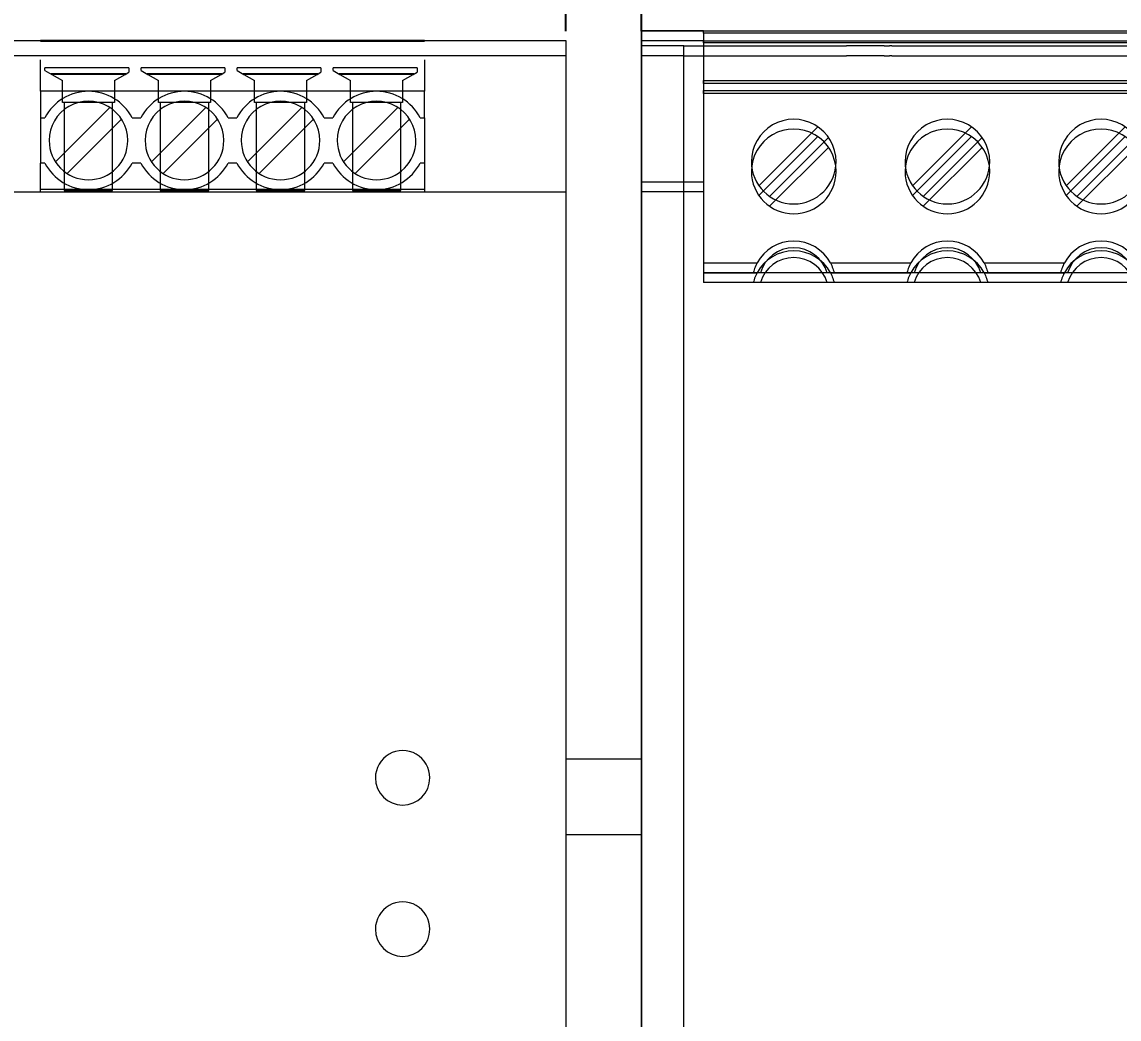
# Model space of a CAD drawing. Header units: millimetres. Extents: x 1359 to 3577, y 1333 to 3557.
# Drawn here: x 1673.6 to 1746.2, y 3211.9 to 3277.8 of the extents above; entities that cross this region are included whole.
import ezdxf

# ---------------------------------------------------------------- set-up
doc = ezdxf.new("R2010")
doc.units = ezdxf.units.MM
doc.layers.add('000-PI-Oprema', color=30, linetype='Continuous', lineweight=5)
doc.layers.add('000-SI-Oprema', color=30, linetype='Continuous', lineweight=0)
doc.layers.add('000-PI_TEXT', color=7, linetype='Continuous')
doc.layers.add('002-PI-Kabelska kanalica', color=150, linetype='Continuous')
doc.styles.get("Standard").update_dxf_attribs({"font": 'arial.ttf'})
doc.dimstyles.new('ISO-25-lb', dxfattribs={"dimtxt": 8, "dimasz": 8, "dimexe": 1.25, "dimexo": 0.625, "dimtad": 1, "dimtxsty": 'Standard', "dimcen": 5, "dimadec": 0, "dimazin": 0, "dimtfac": 1, "dimtmove": 0, "dimatfit": 3, "dimfxl": 1, "dimarcsym": 0})

# ---------------------------------------------------------------- blocks, each defined once
blk = doc.blocks.new('*D84')
at = {"layer": '000-PI_TEXT', "color": 0, "linetype": 'ByBlock', "lineweight": -2, "ltscale": 0.25, "transparency": 16777216}
for p, q in [((1709.594, 3277.181), (1709.594, 3313.364)), ((1714.594, 3277.181), (1714.594, 3313.364)), ((1701.594, 3312.114), (1693.594, 3312.114)), ((1709.594, 3312.114), (1714.594, 3312.114)), ((1722.594, 3312.114), (1737.148, 3312.114))]:
    blk.add_line(p, q, dxfattribs=at)
at = {"layer": '000-PI_TEXT', "color": 0, "linetype": 'ByBlock', "ltscale": 0.25, "transparency": 16777216}
for points in [[(1701.594, 3313.447), (1701.594, 3310.781), (1709.594, 3312.114)], [(1722.594, 3313.447), (1722.594, 3310.781), (1714.594, 3312.114)]]:
    blk.add_solid(points, dxfattribs=at)
at = {"layer": 'Defpoints', "color": 0, "linetype": 'ByBlock', "ltscale": 0.25, "transparency": 16777216}
for p in [(1714.594, 3312.114), (1709.594, 3276.556), (1714.594, 3276.556)]:
    blk.add_point(p, dxfattribs=at)
at = {"layer": '000-PI_TEXT', "color": 0, "linetype": 'ByBlock', "lineweight": 0, "ltscale": 0.25, "transparency": 16777216, "insert": (1733.871, 3316.807), "char_height": 8, "attachment_point": 5}
blk.add_mtext('5', dxfattribs=at)
blk = doc.blocks.new('QUINT_DIODE')
at = {"layer": '000-PI-Oprema', "color": 0, "linetype": 'ByBlock', "lineweight": 0}
for p, q in [((-50.599, 130.65), (-50.599, 130.65)), ((-46.499, 130.65), (-50.599, 130.65)), ((-50.599, 130.65), (-50.599, 120.65)), ((-50.599, 130.65), (-50.599, 130.65)), ((-46.499, 130.65), (-46.499, 130.65)), ((-46.499, 130.5), (-46.499, 130.65)), ((-46.499, 130.65), (-46.499, 130.65)), ((-46.499, 130.65), (-4.299, 130.65)), ((-46.499, 130), (-50.599, 130)), ((-50.599, 130), (-50.599, 120)), ((-50.599, 130), (-50.599, 130)), ((-46.499, 130.5), (-46.499, 130.5)), ((-46.499, 130.5), (-46.499, 127.36)), ((-46.499, 130.5), (-46.499, 130.5)), ((-4.299, 130.5), (-46.499, 130.5)), ((-46.499, 129.85), (-46.499, 130)), ((-46.499, 130), (-46.499, 130)), ((-46.499, 130), (-4.299, 130)), ((-45.119, 130.5), (-45.119, 130.5)), ((-45.119, 130.5), (-45.119, 130.5)), ((-35.959, 130.5), (-35.959, 130.5)), ((-35.959, 130.5), (-35.959, 130.5)), ((-34.959, 130.5), (-34.959, 130.5)), ((-34.959, 130.5), (-34.959, 130.5)), ((-26.049, 130.5), (-26.049, 130.5)), ((-26.049, 130.5), (-26.049, 130.5)), ((-24.799, 130.5), (-24.799, 130.5)), ((-24.799, 130.5), (-24.799, 130.5)), ((-50.599, 129.65), (-50.599, 129.65)), ((-47.799, 129.65), (-50.599, 129.65)), ((-50.599, 129.65), (-50.599, 129.65)), ((-47.799, 129.65), (-47.799, 129.65)), ((-47.799, 129.65), (-47.799, 129.65)), ((-47.799, 129.65), (-47.799, 129.65)), ((-47.799, 129.65), (-47.799, 129.65)), ((-47.799, 129.65), (-37.049, 129.65)), ((-47.799, 1.65), (-47.799, 129.65)), ((-46.499, 129.85), (-46.499, 129.85)), ((-46.499, 129.85), (-46.499, 126.71)), ((-46.499, 129.85), (-46.499, 129.85)), ((-4.299, 129.85), (-46.499, 129.85)), ((-45.119, 129.85), (-45.119, 129.85)), ((-40.799, 129.65), (-40.799, 129.65)), ((-38.549, 129.65), (-38.549, 129.65)), ((-37.049, 129.65), (-37.049, 129.65)), ((-37.049, 129.65), (-37.049, 129.65)), ((-34.549, 129.65), (-37.049, 129.65)), ((-37.049, 129.65), (-37.049, 129.65)), ((-35.959, 129.85), (-35.959, 129.85)), ((-34.959, 129.85), (-34.959, 129.85)), ((-34.549, 129.65), (-34.549, 129.65)), ((-34.549, 129.65), (-34.549, 129.65)), ((-34.549, 129.65), (-34.216, 129.65)), ((-34.549, 129.65), (-34.549, 129.65)), ((-34.049, 129.65), (-34.216, 129.65)), ((-34.049, 129.65), (-32.85, 129.65)), ((-32.85, 129.65), (-32.704, 129.65)), ((-32.799, 129.65), (-32.799, 129.65)), ((-32.704, 129.65), (-32.149, 129.65)), ((-32.149, 129.65), (-32.149, 129.65)), ((-32.149, 129.65), (-18.449, 129.65)), ((-26.549, 129.65), (-26.549, 129.65)), ((-26.049, 129.85), (-26.049, 129.85)), ((-24.799, 129.85), (-24.799, 129.85)), ((-24.049, 129.65), (-24.049, 129.65)), ((-47.799, 129), (-50.599, 129)), ((-50.599, 129), (-50.599, 129)), ((-47.799, 129), (-47.799, 129)), ((-47.799, 129), (-47.799, 129)), ((-47.799, 129), (-47.799, 129)), ((-47.799, 1), (-47.799, 129)), ((-47.799, 129), (-47.799, 129)), ((-47.799, 129), (-37.049, 129)), ((-40.799, 129), (-40.799, 129)), ((-38.549, 129), (-38.549, 129)), ((-37.049, 129), (-37.049, 129)), ((-37.049, 129), (-37.049, 129)), ((-34.549, 129), (-37.049, 129)), ((-37.049, 129), (-37.049, 129)), ((-34.549, 129), (-34.549, 129)), ((-34.549, 129), (-34.549, 129)), ((-34.549, 129), (-34.216, 129)), ((-34.549, 129), (-34.549, 129)), ((-34.049, 129), (-34.216, 129)), ((-34.049, 129), (-32.85, 129)), ((-32.85, 129), (-32.704, 129)), ((-32.799, 129), (-32.799, 129)), ((-32.704, 129), (-32.149, 129)), ((-32.149, 129), (-32.149, 129)), ((-32.149, 129), (-18.449, 129)), ((-26.549, 129), (-26.549, 129)), ((-24.049, 129), (-24.049, 129)), ((-46.499, 127.161), (-46.499, 127.36)), ((-46.499, 127.36), (-4.299, 127.36)), ((-4.299, 127.161), (-46.499, 127.161)), ((-46.499, 127.161), (-46.499, 120.65)), ((-46.499, 126.511), (-46.499, 126.71)), ((-46.499, 126.71), (-4.299, 126.71)), ((-4.299, 126.511), (-46.499, 126.511)), ((-46.499, 126.511), (-46.499, 120)), ((-38.945, 124.302), (-42.841, 120.405)), ((-38.945, 124.302), (-38.945, 124.302)), ((-28.785, 124.302), (-32.681, 120.405)), ((-28.785, 124.302), (-28.785, 124.302)), ((-18.625, 124.302), (-22.521, 120.405)), ((-38.945, 123.652), (-42.841, 119.755)), ((-38.238, 123.595), (-42.134, 119.698)), ((-38.945, 123.652), (-38.945, 123.652)), ((-38.238, 123.595), (-38.238, 123.595)), ((-28.785, 123.652), (-32.681, 119.755)), ((-28.078, 123.595), (-31.974, 119.698)), ((-28.785, 123.652), (-28.785, 123.652)), ((-28.078, 123.595), (-28.078, 123.595)), ((-18.625, 123.652), (-22.521, 119.755)), ((-17.918, 123.595), (-21.814, 119.698)), ((-38.238, 122.945), (-42.134, 119.048)), ((-38.238, 122.945), (-38.238, 122.945)), ((-28.078, 122.945), (-31.974, 119.048)), ((-28.078, 122.945), (-28.078, 122.945)), ((-17.918, 122.945), (-21.814, 119.048)), ((-43.339, 122), (-43.339, 122)), ((-37.739, 122), (-37.739, 122)), ((-33.179, 122), (-33.179, 122)), ((-27.579, 122), (-27.579, 122)), ((-23.019, 122), (-23.019, 122)), ((-43.339, 121.35), (-43.339, 121.35)), ((-37.739, 121.35), (-37.739, 121.35)), ((-33.179, 121.35), (-33.179, 121.35)), ((-27.579, 121.35), (-27.579, 121.35)), ((-23.019, 121.35), (-23.019, 121.35)), ((-46.499, 120.65), (-50.599, 120.65)), ((-50.599, 120.65), (-50.599, 120.65)), ((-50.599, 120.65), (-50.599, 16.65)), ((-46.499, 120.65), (-46.499, 120.65)), ((-46.499, 120.65), (-46.499, 120.65)), ((-46.499, 120.65), (-46.499, 114.65)), ((-46.499, 120), (-50.599, 120)), ((-50.599, 120), (-50.599, 16)), ((-50.599, 120), (-50.599, 120)), ((-46.499, 120), (-46.499, 114)), ((-46.499, 120), (-46.499, 120)), ((-46.499, 120), (-46.499, 120)), ((-42.841, 120.405), (-42.841, 120.405)), ((-42.841, 119.755), (-42.841, 119.755)), ((-32.681, 120.405), (-32.681, 120.405)), ((-32.681, 119.755), (-32.681, 119.755)), ((-22.521, 120.405), (-22.521, 120.405)), ((-22.521, 119.755), (-22.521, 119.755)), ((-42.134, 119.698), (-42.134, 119.698)), ((-42.134, 119.048), (-42.134, 119.048)), ((-31.974, 119.698), (-31.974, 119.698)), ((-31.974, 119.048), (-31.974, 119.048)), ((-21.814, 119.698), (-21.814, 119.698)), ((-21.814, 119.048), (-21.814, 119.048)), ((-46.499, 115.298), (-42.964, 115.298)), ((-4.299, 114.65), (-46.499, 114.65)), ((-46.499, 114.65), (-46.499, 114.65)), ((-46.499, 114.648), (-42.964, 114.648)), ((-43.186, 114.746), (-43.211, 114.65)), ((-43.211, 114.65), (-43.211, 114.65)), ((-43.158, 114.841), (-43.186, 114.746)), ((-43.125, 114.935), (-43.158, 114.841)), ((-43.09, 115.028), (-43.125, 114.935)), ((-43.051, 115.12), (-43.09, 115.028)), ((-43.009, 115.21), (-43.051, 115.12)), ((-42.964, 115.298), (-43.009, 115.21)), ((-42.964, 114.648), (-43.009, 114.56)), ((-38.115, 115.298), (-32.804, 115.298)), ((-38.115, 115.298), (-38.07, 115.21)), ((-38.115, 114.648), (-32.804, 114.648)), ((-38.115, 114.648), (-38.07, 114.56)), ((-38.07, 115.21), (-38.028, 115.12)), ((-38.028, 115.12), (-37.989, 115.028)), ((-37.989, 115.028), (-37.953, 114.935)), ((-37.953, 114.935), (-37.921, 114.841)), ((-37.921, 114.841), (-37.892, 114.746)), ((-37.892, 114.746), (-37.867, 114.65)), ((-37.867, 114.65), (-37.867, 114.65)), ((-33.026, 114.746), (-33.051, 114.65)), ((-33.051, 114.65), (-33.051, 114.65)), ((-32.998, 114.841), (-33.026, 114.746)), ((-32.965, 114.935), (-32.998, 114.841)), ((-32.93, 115.028), (-32.965, 114.935)), ((-32.891, 115.12), (-32.93, 115.028)), ((-32.849, 115.21), (-32.891, 115.12)), ((-32.804, 115.298), (-32.849, 115.21)), ((-32.804, 114.648), (-32.849, 114.56)), ((-27.955, 115.298), (-22.644, 115.298)), ((-27.955, 115.298), (-27.91, 115.21)), ((-27.955, 114.648), (-22.644, 114.648)), ((-27.955, 114.648), (-27.91, 114.56)), ((-27.91, 115.21), (-27.868, 115.12)), ((-27.868, 115.12), (-27.829, 115.028)), ((-27.829, 115.028), (-27.793, 114.935)), ((-27.793, 114.935), (-27.761, 114.841)), ((-27.761, 114.841), (-27.732, 114.746)), ((-27.732, 114.746), (-27.707, 114.65)), ((-27.707, 114.65), (-27.707, 114.65)), ((-22.866, 114.746), (-22.891, 114.65)), ((-22.891, 114.65), (-22.891, 114.65)), ((-22.838, 114.841), (-22.866, 114.746)), ((-22.805, 114.935), (-22.838, 114.841)), ((-22.77, 115.028), (-22.805, 114.935)), ((-22.731, 115.12), (-22.77, 115.028)), ((-22.689, 115.21), (-22.731, 115.12)), ((-22.644, 115.298), (-22.689, 115.21)), ((-22.644, 114.648), (-22.689, 114.56)), ((-4.299, 114), (-46.499, 114)), ((-46.499, 114), (-46.499, 114)), ((-43.186, 114.096), (-43.211, 114)), ((-43.211, 114), (-43.211, 114)), ((-43.158, 114.191), (-43.186, 114.096)), ((-43.125, 114.285), (-43.158, 114.191)), ((-43.09, 114.378), (-43.125, 114.285)), ((-43.051, 114.47), (-43.09, 114.378)), ((-43.009, 114.56), (-43.051, 114.47)), ((-38.07, 114.56), (-38.028, 114.47)), ((-38.028, 114.47), (-37.989, 114.378)), ((-37.989, 114.378), (-37.953, 114.285)), ((-37.953, 114.285), (-37.921, 114.191)), ((-37.921, 114.191), (-37.892, 114.096)), ((-37.892, 114.096), (-37.867, 114)), ((-37.867, 114), (-37.867, 114)), ((-33.026, 114.096), (-33.051, 114)), ((-33.051, 114), (-33.051, 114)), ((-32.998, 114.191), (-33.026, 114.096)), ((-32.965, 114.285), (-32.998, 114.191)), ((-32.93, 114.378), (-32.965, 114.285)), ((-32.891, 114.47), (-32.93, 114.378)), ((-32.849, 114.56), (-32.891, 114.47)), ((-27.91, 114.56), (-27.868, 114.47)), ((-27.868, 114.47), (-27.829, 114.378)), ((-27.829, 114.378), (-27.793, 114.285)), ((-27.793, 114.285), (-27.761, 114.191)), ((-27.761, 114.191), (-27.732, 114.096)), ((-27.732, 114.096), (-27.707, 114)), ((-27.707, 114), (-27.707, 114)), ((-22.866, 114.096), (-22.891, 114)), ((-22.891, 114), (-22.891, 114)), ((-22.838, 114.191), (-22.866, 114.096)), ((-22.805, 114.285), (-22.838, 114.191)), ((-22.77, 114.378), (-22.805, 114.285)), ((-22.731, 114.47), (-22.77, 114.378)), ((-22.689, 114.56), (-22.731, 114.47))]:
    blk.add_line(p, q, dxfattribs=at)
blk.add_lwpolyline([(-37.989, 0.65), (-50.599, 0.65), (-50.599, 0.65), (-50.599, 16.65), (-50.599, 120.65), (-50.599, 120.65), (-50.599, 130.65), (-46.499, 130.65), (-4.299, 130.65), (0, 130.65)], dxfattribs=at)
blk.add_lwpolyline([(-46.499, 130.5), (-46.499, 130.5)], close=True, dxfattribs=at)
for centre, radius, start, end in [((-40.539, 122), 2.8, 0, 180.00002), ((-30.379, 122), 2.8, 0, 180.00002), ((-20.219, 122), 2.8, 0, 180.00002), ((-40.539, 121.35), 2.8, 0, 180.00002), ((-30.379, 121.35), 2.8, 0, 180.00002), ((-20.219, 121.35), 2.8, 0, 180.00002), ((-40.539, 122), 2.8, 180.00002, 0), ((-30.379, 122), 2.8, 180.00002, 0), ((-20.219, 122), 2.8, 180.00002, 0), ((-40.539, 121.35), 2.8, 180.00002, 0), ((-30.379, 121.35), 2.8, 180.00002, 0), ((-20.219, 121.35), 2.8, 180.00002, 0), ((-40.539, 114), 2.75, 28.17394, 151.82602), ((-40.539, 113.35), 2.75, 28.17394, 151.82602), ((-40.539, 114), 2.3, 16.41599, 163.58403), ((-30.379, 114), 2.75, 28.17394, 151.82602), ((-30.379, 113.35), 2.75, 28.17394, 151.82602), ((-30.379, 114), 2.3, 16.41599, 163.58403), ((-20.219, 114), 2.75, 28.17394, 151.82602), ((-20.219, 113.35), 2.75, 28.17394, 151.82602), ((-20.219, 114), 2.3, 16.41599, 163.58403), ((-40.539, 113.35), 2.3, 16.41599, 163.58403), ((-30.379, 113.35), 2.3, 16.41599, 163.58403), ((-20.219, 113.35), 2.3, 16.41599, 163.58403)]:
    blk.add_arc(centre, radius, start, end, dxfattribs=at)
blk = doc.blocks.new('PXC.2866776')
at = {"layer": '000-PI-Oprema', "color": 0, "linetype": 'ByBlock', "lineweight": 0}
for p, q in [((47937.914, 24983.753), (47993.164, 24983.753)), ((47993.164, 24983.753), (47993.164, 24983.753)), ((48018.564, 24983.753), (47993.164, 24983.753)), ((47993.164, 24983.722), (47993.164, 24983.722)), ((47993.164, 24983.722), (48018.564, 24983.722)), ((47993.464, 24983.722), (47993.464, 24983.722)), ((47999.014, 24983.722), (47999.014, 24983.722)), ((47999.814, 24983.722), (47999.814, 24983.722)), ((48005.364, 24983.722), (48005.364, 24983.722)), ((48006.164, 24983.722), (48006.164, 24983.722)), ((48011.714, 24983.722), (48011.714, 24983.722)), ((48012.514, 24983.722), (48012.514, 24983.722)), ((48018.064, 24983.722), (48018.064, 24983.722)), ((48018.564, 24983.753), (48027.914, 24983.753)), ((48018.564, 24983.753), (48018.564, 24983.753)), ((48018.564, 24983.722), (48018.564, 24983.722)), ((48025.414, 24983.753), (48025.414, 24983.753)), ((48025.414, 24983.753), (48025.414, 24983.753)), ((48025.414, 24983.753), (48025.414, 24983.753)), ((48025.414, 24983.753), (48025.414, 24983.753)), ((48025.414, 24983.753), (48025.414, 24983.753)), ((48025.414, 24983.753), (48025.414, 24983.753)), ((48025.414, 24983.753), (48025.414, 24983.753)), ((48025.414, 24983.753), (48025.414, 24983.753)), ((48025.414, 24983.753), (48025.414, 24983.753)), ((48025.414, 24983.753), (48025.414, 24983.753)), ((48025.414, 24983.753), (48025.414, 24983.753)), ((48025.414, 24983.753), (48025.414, 24983.753)), ((48027.914, 24983.753), (48027.914, 24983.753)), ((48027.914, 24983.753), (48027.914, 24973.753)), ((48027.914, 24982.753), (47937.914, 24982.753)), ((48027.914, 24982.753), (48027.914, 24982.753)), ((47993.164, 24980.411), (47993.164, 24982.476)), ((47993.464, 24981.786), (47993.464, 24981.964)), ((47999.014, 24981.964), (47993.464, 24981.964)), ((47999.014, 24981.964), (47999.014, 24981.671)), ((47999.814, 24981.786), (47999.814, 24981.964)), ((48005.364, 24981.964), (47999.814, 24981.964)), ((48005.364, 24981.964), (48005.364, 24981.671)), ((48006.164, 24981.786), (48006.164, 24981.964)), ((48011.714, 24981.964), (48006.164, 24981.964)), ((48011.714, 24981.964), (48011.714, 24981.671)), ((48012.514, 24981.786), (48012.514, 24981.964)), ((48018.064, 24981.964), (48012.514, 24981.964)), ((48018.064, 24981.964), (48018.064, 24981.671)), ((48018.564, 24982.476), (48018.564, 24980.411)), ((47993.464, 24981.786), (47993.464, 24981.786)), ((47993.464, 24981.786), (47993.921, 24981.522)), ((47998.809, 24981.552), (47993.869, 24981.552)), ((47993.921, 24981.522), (47994.614, 24981.122)), ((47998.757, 24981.522), (47993.921, 24981.522)), ((47994.614, 24981.122), (47994.614, 24981.122)), ((47994.614, 24979.652), (47994.614, 24981.122)), ((47998.064, 24981.122), (47998.757, 24981.522)), ((47998.064, 24981.122), (47998.064, 24979.652)), ((47998.064, 24981.122), (47998.064, 24981.122)), ((47998.757, 24981.522), (47999.014, 24981.671)), ((47999.014, 24981.671), (47999.014, 24981.671)), ((47999.814, 24981.786), (47999.814, 24981.786)), ((47999.814, 24981.786), (48000.271, 24981.522)), ((48005.159, 24981.552), (48000.219, 24981.552)), ((48000.271, 24981.522), (48000.964, 24981.122)), ((48005.107, 24981.522), (48000.271, 24981.522)), ((48000.964, 24979.652), (48000.964, 24981.122)), ((48000.964, 24981.122), (48000.964, 24981.122)), ((48004.414, 24981.122), (48005.107, 24981.522)), ((48004.414, 24981.122), (48004.414, 24981.122)), ((48004.414, 24981.122), (48004.414, 24979.652)), ((48005.107, 24981.522), (48005.364, 24981.671)), ((48005.364, 24981.671), (48005.364, 24981.671)), ((48006.164, 24981.786), (48006.164, 24981.786)), ((48006.164, 24981.786), (48006.621, 24981.522)), ((48011.509, 24981.552), (48006.569, 24981.552)), ((48006.621, 24981.522), (48007.314, 24981.122)), ((48011.457, 24981.522), (48006.621, 24981.522)), ((48007.314, 24979.652), (48007.314, 24981.122)), ((48007.314, 24981.122), (48007.314, 24981.122)), ((48010.764, 24981.122), (48011.457, 24981.522)), ((48010.764, 24981.122), (48010.764, 24981.122)), ((48010.764, 24981.122), (48010.764, 24979.652)), ((48011.457, 24981.522), (48011.714, 24981.671)), ((48011.714, 24981.671), (48011.714, 24981.671)), ((48012.514, 24981.786), (48012.514, 24981.786)), ((48012.514, 24981.786), (48012.971, 24981.522)), ((48017.859, 24981.552), (48012.919, 24981.552)), ((48012.971, 24981.522), (48013.664, 24981.122)), ((48017.807, 24981.522), (48012.971, 24981.522)), ((48013.664, 24979.652), (48013.664, 24981.122)), ((48013.664, 24981.122), (48013.664, 24981.122)), ((48017.114, 24981.122), (48017.807, 24981.522)), ((48017.114, 24981.122), (48017.114, 24981.122)), ((48017.114, 24981.122), (48017.114, 24979.652)), ((48017.807, 24981.522), (48018.064, 24981.671)), ((48018.064, 24981.671), (48018.064, 24981.671)), ((48018.564, 24980.411), (47993.164, 24980.411)), ((47993.164, 24980.411), (47993.164, 24978.652)), ((48018.564, 24978.652), (48018.564, 24980.411)), ((47994.153, 24975.744), (47997.747, 24979.338)), ((47994.614, 24979.652), (47994.614, 24979.652)), ((47998.064, 24979.652), (47994.614, 24979.652)), ((47994.739, 24979.652), (47994.739, 24973.852)), ((47994.739, 24979.652), (47994.739, 24979.652)), ((47997.747, 24979.338), (47997.747, 24979.338)), ((47997.939, 24973.852), (47997.939, 24979.652)), ((47997.939, 24979.652), (47997.939, 24979.652)), ((47998.064, 24979.652), (47998.064, 24979.652)), ((48000.503, 24975.744), (48004.097, 24979.338)), ((48004.414, 24979.652), (48000.964, 24979.652)), ((48000.964, 24979.652), (48000.964, 24979.652)), ((48001.089, 24979.652), (48001.089, 24979.652)), ((48001.089, 24979.652), (48001.089, 24973.852)), ((48004.097, 24979.338), (48004.097, 24979.338)), ((48004.289, 24979.652), (48004.289, 24979.652)), ((48004.289, 24973.852), (48004.289, 24979.652)), ((48004.414, 24979.652), (48004.414, 24979.652)), ((48006.853, 24975.744), (48010.447, 24979.338)), ((48010.764, 24979.652), (48007.314, 24979.652)), ((48007.314, 24979.652), (48007.314, 24979.652)), ((48007.439, 24979.652), (48007.439, 24979.652)), ((48007.439, 24979.652), (48007.439, 24973.852)), ((48010.447, 24979.338), (48010.447, 24979.338)), ((48010.639, 24979.652), (48010.639, 24979.652)), ((48010.639, 24973.852), (48010.639, 24979.652)), ((48010.764, 24979.652), (48010.764, 24979.652)), ((48013.203, 24975.744), (48016.797, 24979.338)), ((48017.114, 24979.652), (48013.664, 24979.652)), ((48013.664, 24979.652), (48013.664, 24979.652)), ((48013.789, 24979.652), (48013.789, 24979.652)), ((48013.789, 24979.652), (48013.789, 24973.852)), ((48016.797, 24979.338), (48016.797, 24979.338)), ((48016.989, 24979.652), (48016.989, 24979.652)), ((48016.989, 24973.852), (48016.989, 24979.652)), ((48017.114, 24979.652), (48017.114, 24979.652)), ((47993.164, 24978.652), (47993.164, 24975.652)), ((47993.164, 24978.652), (47993.164, 24978.652)), ((47993.164, 24978.652), (47993.456, 24978.652)), ((47993.456, 24978.652), (47993.456, 24978.652)), ((47998.525, 24978.56), (47994.931, 24974.967)), ((47998.525, 24978.56), (47998.525, 24978.56)), ((47999.222, 24978.652), (47999.222, 24978.652)), ((47999.222, 24978.652), (47999.806, 24978.652)), ((47999.806, 24978.652), (47999.806, 24978.652)), ((48004.875, 24978.56), (48001.281, 24974.967)), ((48004.875, 24978.56), (48004.875, 24978.56)), ((48005.572, 24978.652), (48005.572, 24978.652)), ((48005.572, 24978.652), (48006.156, 24978.652)), ((48006.156, 24978.652), (48006.156, 24978.652)), ((48011.225, 24978.56), (48007.631, 24974.967)), ((48011.225, 24978.56), (48011.225, 24978.56)), ((48011.922, 24978.652), (48012.506, 24978.652)), ((48011.922, 24978.652), (48011.922, 24978.652)), ((48012.506, 24978.652), (48012.506, 24978.652)), ((48017.575, 24978.56), (48013.981, 24974.967)), ((48017.575, 24978.56), (48017.575, 24978.56)), ((48018.272, 24978.652), (48018.564, 24978.652)), ((48018.272, 24978.652), (48018.272, 24978.652)), ((48018.564, 24978.652), (48018.564, 24975.652)), ((48018.564, 24978.652), (48018.564, 24978.652)), ((47993.739, 24977.152), (47993.739, 24977.152)), ((47998.939, 24977.152), (47998.939, 24977.152)), ((48000.089, 24977.152), (48000.089, 24977.152)), ((48005.289, 24977.152), (48005.289, 24977.152)), ((48006.439, 24977.152), (48006.439, 24977.152)), ((48011.639, 24977.152), (48011.639, 24977.152)), ((48012.789, 24977.152), (48012.789, 24977.152)), ((48017.989, 24977.152), (48017.989, 24977.152)), ((47993.164, 24975.652), (47993.164, 24975.652)), ((47993.164, 24973.902), (47993.164, 24975.652)), ((47993.456, 24975.652), (47993.164, 24975.652)), ((47993.456, 24975.652), (47993.456, 24975.652)), ((47994.153, 24975.744), (47994.153, 24975.744)), ((47999.222, 24975.652), (47999.222, 24975.652)), ((47999.806, 24975.652), (47999.222, 24975.652)), ((47999.806, 24975.652), (47999.806, 24975.652)), ((48000.503, 24975.744), (48000.503, 24975.744)), ((48005.572, 24975.652), (48005.572, 24975.652)), ((48006.156, 24975.652), (48005.572, 24975.652)), ((48006.156, 24975.652), (48006.156, 24975.652)), ((48006.853, 24975.744), (48006.853, 24975.744)), ((48011.922, 24975.652), (48011.922, 24975.652)), ((48012.506, 24975.652), (48011.922, 24975.652)), ((48012.506, 24975.652), (48012.506, 24975.652)), ((48013.203, 24975.744), (48013.203, 24975.744)), ((48018.272, 24975.652), (48018.272, 24975.652)), ((48018.564, 24975.652), (48018.272, 24975.652)), ((48018.564, 24975.652), (48018.564, 24975.652)), ((48018.564, 24975.652), (48018.564, 24973.902)), ((47994.931, 24974.967), (47994.931, 24974.967)), ((48001.281, 24974.967), (48001.281, 24974.967)), ((48007.631, 24974.967), (48007.631, 24974.967)), ((48013.981, 24974.967), (48013.981, 24974.967)), ((47993.164, 24973.753), (47993.164, 24973.902)), ((47996.339, 24973.902), (47993.164, 24973.902)), ((48002.689, 24973.902), (47996.339, 24973.902)), ((48009.039, 24973.902), (48002.689, 24973.902)), ((48015.389, 24973.902), (48009.039, 24973.902)), ((48018.564, 24973.902), (48015.389, 24973.902)), ((48018.564, 24973.902), (48018.564, 24973.753)), ((47937.914, 24973.753), (48027.914, 24973.753)), ((47993.164, 24973.753), (47993.164, 24973.753)), ((47994.739, 24973.852), (47994.739, 24973.852)), ((47994.739, 24973.852), (47997.939, 24973.852)), ((47997.939, 24973.852), (47997.939, 24973.852)), ((48001.089, 24973.852), (48001.089, 24973.852)), ((48001.089, 24973.852), (48004.289, 24973.852)), ((48004.289, 24973.852), (48004.289, 24973.852)), ((48007.439, 24973.852), (48007.439, 24973.852)), ((48007.439, 24973.852), (48010.639, 24973.852)), ((48010.639, 24973.852), (48010.639, 24973.852)), ((48013.789, 24973.852), (48013.789, 24973.852)), ((48013.789, 24973.852), (48016.989, 24973.852)), ((48016.989, 24973.852), (48016.989, 24973.852)), ((48018.564, 24973.753), (48018.564, 24973.753)), ((48027.914, 24973.753), (48027.914, 24973.753)), ((48027.914, 24973.753), (48027.914, 24869.753)), ((48015.314, 24935.003), (48015.314, 24935.003)), ((48018.914, 24935.003), (48018.914, 24935.003)), ((48015.314, 24924.993), (48015.314, 24924.993)), ((48018.914, 24924.993), (48018.914, 24924.993))]:
    blk.add_line(p, q, dxfattribs=at)
for centre, radius, start, end in [((47996.339, 24977.152), 3.25, 89.99998, 152.51357), ((47996.339, 24977.152), 3.25, 27.48645, 89.99998), ((48002.689, 24977.152), 3.25, 89.99998, 152.51357), ((48002.689, 24977.152), 3.25, 27.48645, 89.99998), ((48009.039, 24977.152), 3.25, 89.99998, 152.51357), ((48009.039, 24977.152), 3.25, 27.48645, 89.99998), ((48015.389, 24977.152), 3.25, 89.99998, 152.51357), ((48015.389, 24977.152), 3.25, 27.48645, 89.99998), ((47996.339, 24977.152), 2.6, 0, 180.00002), ((48002.689, 24977.152), 2.6, 0, 180.00002), ((48009.039, 24977.152), 2.6, 0, 180.00002), ((48015.389, 24977.152), 2.6, 0, 180.00002), ((47996.339, 24977.152), 2.6, 180.00002, 0), ((48002.689, 24977.152), 2.6, 180.00002, 0), ((48009.039, 24977.152), 2.6, 180.00002, 0), ((48015.389, 24977.152), 2.6, 180.00002, 0), ((47996.339, 24977.152), 3.25, 207.48643, 270.00002), ((47996.339, 24977.152), 3.25, 270.00002, 332.51355), ((48002.689, 24977.152), 3.25, 207.48643, 270.00002), ((48002.689, 24977.152), 3.25, 270.00002, 332.51355), ((48009.039, 24977.152), 3.25, 207.48643, 270.00002), ((48009.039, 24977.152), 3.25, 270.00002, 332.51355), ((48015.389, 24977.152), 3.25, 207.48643, 270.00002), ((48015.389, 24977.152), 3.25, 270.00002, 332.51355), ((48017.114, 24935.003), 1.8, 0, 180.00002), ((48017.114, 24935.003), 1.8, 180.00002, 0), ((48017.114, 24924.993), 1.8, 0, 180.00002), ((48017.114, 24924.993), 1.8, 180.00002, 0)]:
    blk.add_arc(centre, radius, start, end, dxfattribs=at)
at = {"layer": '000-SI-Oprema', "color": 0, "linetype": 'ByBlock', "lineweight": 0}
for p, q in [((47937.914, 24983.753), (48027.914, 24983.753)), ((48025.414, 24983.753), (48025.414, 24983.753)), ((48025.414, 24983.753), (48025.414, 24983.753)), ((48025.414, 24983.753), (48025.414, 24983.753)), ((48025.414, 24983.753), (48025.414, 24983.753)), ((48025.414, 24983.753), (48025.414, 24983.753)), ((48025.414, 24983.753), (48025.414, 24983.753)), ((48025.414, 24983.753), (48025.414, 24983.753)), ((48025.414, 24983.753), (48025.414, 24983.753)), ((48025.414, 24983.753), (48025.414, 24983.753)), ((48025.414, 24983.753), (48025.414, 24983.753)), ((48025.414, 24983.753), (48025.414, 24983.753)), ((48025.414, 24983.753), (48025.414, 24983.753)), ((48025.414, 24983.753), (48025.414, 24983.753)), ((48025.414, 24983.753), (48025.414, 24983.753)), ((48025.414, 24983.753), (48025.414, 24983.753)), ((48025.414, 24983.753), (48025.414, 24983.753)), ((48025.414, 24983.753), (48025.414, 24983.753)), ((48025.414, 24983.753), (48025.414, 24983.753)), ((48025.414, 24983.753), (48025.414, 24983.753)), ((48025.414, 24983.753), (48025.414, 24983.753)), ((48025.414, 24983.753), (48025.414, 24983.753)), ((48025.414, 24983.753), (48025.414, 24983.753)), ((48027.914, 24983.753), (48027.914, 24983.753)), ((48027.914, 24983.753), (48027.914, 24973.753)), ((48027.914, 24982.753), (47937.914, 24982.753)), ((48027.914, 24982.753), (48027.914, 24982.753)), ((48027.914, 24982.753), (48027.914, 24982.753)), ((47993.164, 24980.411), (47993.164, 24982.476)), ((47993.464, 24981.786), (47993.464, 24981.964)), ((47999.014, 24981.964), (47993.464, 24981.964)), ((47999.014, 24981.964), (47999.014, 24981.671)), ((47999.814, 24981.786), (47999.814, 24981.964)), ((48005.364, 24981.964), (47999.814, 24981.964)), ((48005.364, 24981.964), (48005.364, 24981.671)), ((48006.164, 24981.786), (48006.164, 24981.964)), ((48011.714, 24981.964), (48006.164, 24981.964)), ((48011.714, 24981.964), (48011.714, 24981.671)), ((48012.514, 24981.786), (48012.514, 24981.964)), ((48018.064, 24981.964), (48012.514, 24981.964)), ((48018.064, 24981.964), (48018.064, 24981.671)), ((48018.564, 24982.476), (48018.564, 24980.411)), ((47993.464, 24981.786), (47993.464, 24981.786)), ((47993.464, 24981.786), (47993.921, 24981.522)), ((47998.809, 24981.552), (47993.869, 24981.552)), ((47993.921, 24981.522), (47994.614, 24981.122)), ((47998.757, 24981.522), (47993.921, 24981.522)), ((47994.614, 24981.122), (47994.614, 24981.122)), ((47994.614, 24979.652), (47994.614, 24981.122)), ((47998.064, 24981.122), (47998.757, 24981.522)), ((47998.064, 24981.122), (47998.064, 24979.652)), ((47998.064, 24981.122), (47998.064, 24981.122)), ((47998.757, 24981.522), (47999.014, 24981.671)), ((47999.014, 24981.671), (47999.014, 24981.671)), ((47999.814, 24981.786), (47999.814, 24981.786)), ((47999.814, 24981.786), (48000.271, 24981.522)), ((48005.159, 24981.552), (48000.219, 24981.552)), ((48000.271, 24981.522), (48000.964, 24981.122)), ((48005.107, 24981.522), (48000.271, 24981.522)), ((48000.964, 24979.652), (48000.964, 24981.122)), ((48000.964, 24981.122), (48000.964, 24981.122)), ((48004.414, 24981.122), (48005.107, 24981.522)), ((48004.414, 24981.122), (48004.414, 24981.122)), ((48004.414, 24981.122), (48004.414, 24979.652)), ((48005.107, 24981.522), (48005.364, 24981.671)), ((48005.364, 24981.671), (48005.364, 24981.671)), ((48006.164, 24981.786), (48006.164, 24981.786)), ((48006.164, 24981.786), (48006.621, 24981.522)), ((48011.509, 24981.552), (48006.569, 24981.552)), ((48006.621, 24981.522), (48007.314, 24981.122)), ((48011.457, 24981.522), (48006.621, 24981.522)), ((48007.314, 24979.652), (48007.314, 24981.122)), ((48007.314, 24981.122), (48007.314, 24981.122)), ((48010.764, 24981.122), (48011.457, 24981.522)), ((48010.764, 24981.122), (48010.764, 24981.122)), ((48010.764, 24981.122), (48010.764, 24979.652)), ((48011.457, 24981.522), (48011.714, 24981.671)), ((48011.714, 24981.671), (48011.714, 24981.671)), ((48012.514, 24981.786), (48012.514, 24981.786)), ((48012.514, 24981.786), (48012.971, 24981.522)), ((48017.859, 24981.552), (48012.919, 24981.552)), ((48012.971, 24981.522), (48013.664, 24981.122)), ((48017.807, 24981.522), (48012.971, 24981.522)), ((48013.664, 24979.652), (48013.664, 24981.122)), ((48013.664, 24981.122), (48013.664, 24981.122)), ((48017.114, 24981.122), (48017.807, 24981.522)), ((48017.114, 24981.122), (48017.114, 24981.122)), ((48017.114, 24981.122), (48017.114, 24979.652)), ((48017.807, 24981.522), (48018.064, 24981.671)), ((48018.064, 24981.671), (48018.064, 24981.671)), ((48018.564, 24980.411), (47993.164, 24980.411)), ((47993.164, 24980.411), (47993.164, 24978.652)), ((48018.564, 24978.652), (48018.564, 24980.411)), ((47994.153, 24975.744), (47997.747, 24979.338)), ((47994.614, 24979.652), (47994.614, 24979.652)), ((47998.064, 24979.652), (47994.614, 24979.652)), ((47994.739, 24979.652), (47994.739, 24973.852)), ((47994.739, 24979.652), (47994.739, 24979.652)), ((47997.747, 24979.338), (47997.747, 24979.338)), ((47997.939, 24973.852), (47997.939, 24979.652)), ((47997.939, 24979.652), (47997.939, 24979.652)), ((47998.064, 24979.652), (47998.064, 24979.652)), ((48000.503, 24975.744), (48004.097, 24979.338)), ((48004.414, 24979.652), (48000.964, 24979.652)), ((48000.964, 24979.652), (48000.964, 24979.652)), ((48001.089, 24979.652), (48001.089, 24979.652)), ((48001.089, 24979.652), (48001.089, 24973.852)), ((48004.097, 24979.338), (48004.097, 24979.338)), ((48004.289, 24979.652), (48004.289, 24979.652)), ((48004.289, 24973.852), (48004.289, 24979.652)), ((48004.414, 24979.652), (48004.414, 24979.652)), ((48006.853, 24975.744), (48010.447, 24979.338)), ((48010.764, 24979.652), (48007.314, 24979.652)), ((48007.314, 24979.652), (48007.314, 24979.652)), ((48007.439, 24979.652), (48007.439, 24979.652)), ((48007.439, 24979.652), (48007.439, 24973.852)), ((48010.447, 24979.338), (48010.447, 24979.338)), ((48010.639, 24979.652), (48010.639, 24979.652)), ((48010.639, 24973.852), (48010.639, 24979.652)), ((48010.764, 24979.652), (48010.764, 24979.652)), ((48013.203, 24975.744), (48016.797, 24979.338)), ((48017.114, 24979.652), (48013.664, 24979.652)), ((48013.664, 24979.652), (48013.664, 24979.652)), ((48013.789, 24979.652), (48013.789, 24979.652)), ((48013.789, 24979.652), (48013.789, 24973.852)), ((48016.797, 24979.338), (48016.797, 24979.338)), ((48016.989, 24979.652), (48016.989, 24979.652)), ((48016.989, 24973.852), (48016.989, 24979.652)), ((48017.114, 24979.652), (48017.114, 24979.652)), ((47993.164, 24978.652), (47993.164, 24975.652)), ((47993.164, 24978.652), (47993.164, 24978.652)), ((47993.164, 24978.652), (47993.456, 24978.652)), ((47993.456, 24978.652), (47993.456, 24978.652)), ((47998.525, 24978.56), (47994.931, 24974.967)), ((47998.525, 24978.56), (47998.525, 24978.56)), ((47999.222, 24978.652), (47999.222, 24978.652)), ((47999.222, 24978.652), (47999.806, 24978.652)), ((47999.806, 24978.652), (47999.806, 24978.652)), ((48004.875, 24978.56), (48001.281, 24974.967)), ((48004.875, 24978.56), (48004.875, 24978.56)), ((48005.572, 24978.652), (48005.572, 24978.652)), ((48005.572, 24978.652), (48006.156, 24978.652)), ((48006.156, 24978.652), (48006.156, 24978.652)), ((48011.225, 24978.56), (48007.631, 24974.967)), ((48011.225, 24978.56), (48011.225, 24978.56)), ((48011.922, 24978.652), (48012.506, 24978.652)), ((48011.922, 24978.652), (48011.922, 24978.652)), ((48012.506, 24978.652), (48012.506, 24978.652)), ((48017.575, 24978.56), (48013.981, 24974.967)), ((48017.575, 24978.56), (48017.575, 24978.56)), ((48018.272, 24978.652), (48018.564, 24978.652)), ((48018.272, 24978.652), (48018.272, 24978.652)), ((48018.564, 24978.652), (48018.564, 24975.652)), ((48018.564, 24978.652), (48018.564, 24978.652)), ((47993.739, 24977.152), (47993.739, 24977.152)), ((47998.939, 24977.152), (47998.939, 24977.152)), ((48000.089, 24977.152), (48000.089, 24977.152)), ((48005.289, 24977.152), (48005.289, 24977.152)), ((48006.439, 24977.152), (48006.439, 24977.152)), ((48011.639, 24977.152), (48011.639, 24977.152)), ((48012.789, 24977.152), (48012.789, 24977.152)), ((48017.989, 24977.152), (48017.989, 24977.152)), ((47993.164, 24975.652), (47993.164, 24975.652)), ((47993.164, 24973.902), (47993.164, 24975.652)), ((47993.456, 24975.652), (47993.164, 24975.652)), ((47993.456, 24975.652), (47993.456, 24975.652)), ((47994.153, 24975.744), (47994.153, 24975.744)), ((47999.222, 24975.652), (47999.222, 24975.652)), ((47999.806, 24975.652), (47999.222, 24975.652)), ((47999.806, 24975.652), (47999.806, 24975.652)), ((48000.503, 24975.744), (48000.503, 24975.744)), ((48005.572, 24975.652), (48005.572, 24975.652)), ((48006.156, 24975.652), (48005.572, 24975.652)), ((48006.156, 24975.652), (48006.156, 24975.652)), ((48006.853, 24975.744), (48006.853, 24975.744)), ((48011.922, 24975.652), (48011.922, 24975.652)), ((48012.506, 24975.652), (48011.922, 24975.652)), ((48012.506, 24975.652), (48012.506, 24975.652)), ((48013.203, 24975.744), (48013.203, 24975.744)), ((48018.272, 24975.652), (48018.272, 24975.652)), ((48018.564, 24975.652), (48018.272, 24975.652)), ((48018.564, 24975.652), (48018.564, 24975.652)), ((48018.564, 24975.652), (48018.564, 24973.902)), ((47994.931, 24974.967), (47994.931, 24974.967)), ((48001.281, 24974.967), (48001.281, 24974.967)), ((48007.631, 24974.967), (48007.631, 24974.967)), ((48013.981, 24974.967), (48013.981, 24974.967)), ((47993.164, 24973.753), (47993.164, 24973.902)), ((47996.339, 24973.902), (47993.164, 24973.902)), ((48002.689, 24973.902), (47996.339, 24973.902)), ((48009.039, 24973.902), (48002.689, 24973.902)), ((48015.389, 24973.902), (48009.039, 24973.902)), ((48018.564, 24973.902), (48015.389, 24973.902)), ((48018.564, 24973.902), (48018.564, 24973.753)), ((47937.914, 24973.753), (48027.914, 24973.753)), ((47993.164, 24973.753), (47993.164, 24973.753)), ((47994.739, 24973.852), (47994.739, 24973.852)), ((47994.739, 24973.852), (47997.939, 24973.852)), ((47997.939, 24973.852), (47997.939, 24973.852)), ((48001.089, 24973.852), (48001.089, 24973.852)), ((48001.089, 24973.852), (48004.289, 24973.852)), ((48004.289, 24973.852), (48004.289, 24973.852)), ((48007.439, 24973.852), (48007.439, 24973.852)), ((48007.439, 24973.852), (48010.639, 24973.852)), ((48010.639, 24973.852), (48010.639, 24973.852)), ((48013.789, 24973.852), (48013.789, 24973.852)), ((48013.789, 24973.852), (48016.989, 24973.852)), ((48016.989, 24973.852), (48016.989, 24973.852)), ((48018.564, 24973.753), (48018.564, 24973.753)), ((48027.914, 24973.753), (48027.914, 24973.753)), ((48027.914, 24973.753), (48027.914, 24869.753)), ((48015.314, 24935.003), (48015.314, 24935.003)), ((48018.914, 24935.003), (48018.914, 24935.003)), ((48015.314, 24924.993), (48015.314, 24924.993)), ((48018.914, 24924.993), (48018.914, 24924.993))]:
    blk.add_line(p, q, dxfattribs=at)
blk.add_lwpolyline([(48025.414, 24983.753), (48025.414, 24983.753)], close=True, dxfattribs=at)
for centre, radius, start, end in [((47996.339, 24977.152), 3.25, 89.99998, 152.51357), ((47996.339, 24977.152), 3.25, 27.48645, 89.99998), ((48002.689, 24977.152), 3.25, 89.99998, 152.51357), ((48002.689, 24977.152), 3.25, 27.48645, 89.99998), ((48009.039, 24977.152), 3.25, 89.99998, 152.51357), ((48009.039, 24977.152), 3.25, 27.48645, 89.99998), ((48015.389, 24977.152), 3.25, 89.99998, 152.51357), ((48015.389, 24977.152), 3.25, 27.48645, 89.99998), ((47996.339, 24977.152), 2.6, 0, 180.00002), ((48002.689, 24977.152), 2.6, 0, 180.00002), ((48009.039, 24977.152), 2.6, 0, 180.00002), ((48015.389, 24977.152), 2.6, 0, 180.00002), ((47996.339, 24977.152), 2.6, 180.00002, 0), ((48002.689, 24977.152), 2.6, 180.00002, 0), ((48009.039, 24977.152), 2.6, 180.00002, 0), ((48015.389, 24977.152), 2.6, 180.00002, 0), ((47996.339, 24977.152), 3.25, 207.48643, 270.00002), ((47996.339, 24977.152), 3.25, 270.00002, 332.51355), ((48002.689, 24977.152), 3.25, 207.48643, 270.00002), ((48002.689, 24977.152), 3.25, 270.00002, 332.51355), ((48009.039, 24977.152), 3.25, 207.48643, 270.00002), ((48009.039, 24977.152), 3.25, 270.00002, 332.51355), ((48015.389, 24977.152), 3.25, 207.48643, 270.00002), ((48015.389, 24977.152), 3.25, 270.00002, 332.51355), ((48017.114, 24935.003), 1.8, 0, 180.00002), ((48017.114, 24935.003), 1.8, 180.00002, 0), ((48017.114, 24924.993), 1.8, 0, 180.00002), ((48017.114, 24924.993), 1.8, 180.00002, 0)]:
    blk.add_arc(centre, radius, start, end, dxfattribs=at)

msp = doc.modelspace()

# ---------------------------------------------------------------- linework, layer by layer
at = {"layer": '002-PI-Kabelska kanalica', "color": 0, "linetype": 'ByBlock', "lineweight": 0, "ltscale": 0.25}
for points in [[(1709.594, 3229.056), (1714.594, 3229.056)], [(1709.594, 3229.056), (1714.594, 3229.056)], [(1709.594, 3224.056), (1714.594, 3224.056)]]:
    msp.add_lwpolyline(points, dxfattribs=at)

# ---------------------------------------------------------------- block references
at = {"layer": '002-PI-Kabelska kanalica', "color": 0, "linetype": 'ByBlock', "lineweight": 0}
for name, p in [('QUINT_DIODE', (1765.193, 3146.556)), ('PXC.2866776', (-46318.321, -21707.196))]:
    msp.add_blockref(name, p, dxfattribs=at)

# ---------------------------------------------------------------- dimensions: what is measured, and where the dimension line sits
at = {"layer": '000-PI_TEXT', "color": 0, "linetype": 'ByBlock', "lineweight": 0, "ltscale": 0.25}
dim = msp.add_linear_dim(base=(1714.594, 3312.114), p1=(1709.594, 3276.556), p2=(1714.594, 3276.556), dimstyle='ISO-25-lb', dxfattribs=at)
dim.commit()
dim.dimension.update_dxf_attribs({"geometry": '*D84', "text_midpoint": (1733.871, 3312.114), "dimtype": 160})

doc.saveas('drawing.dxf')
